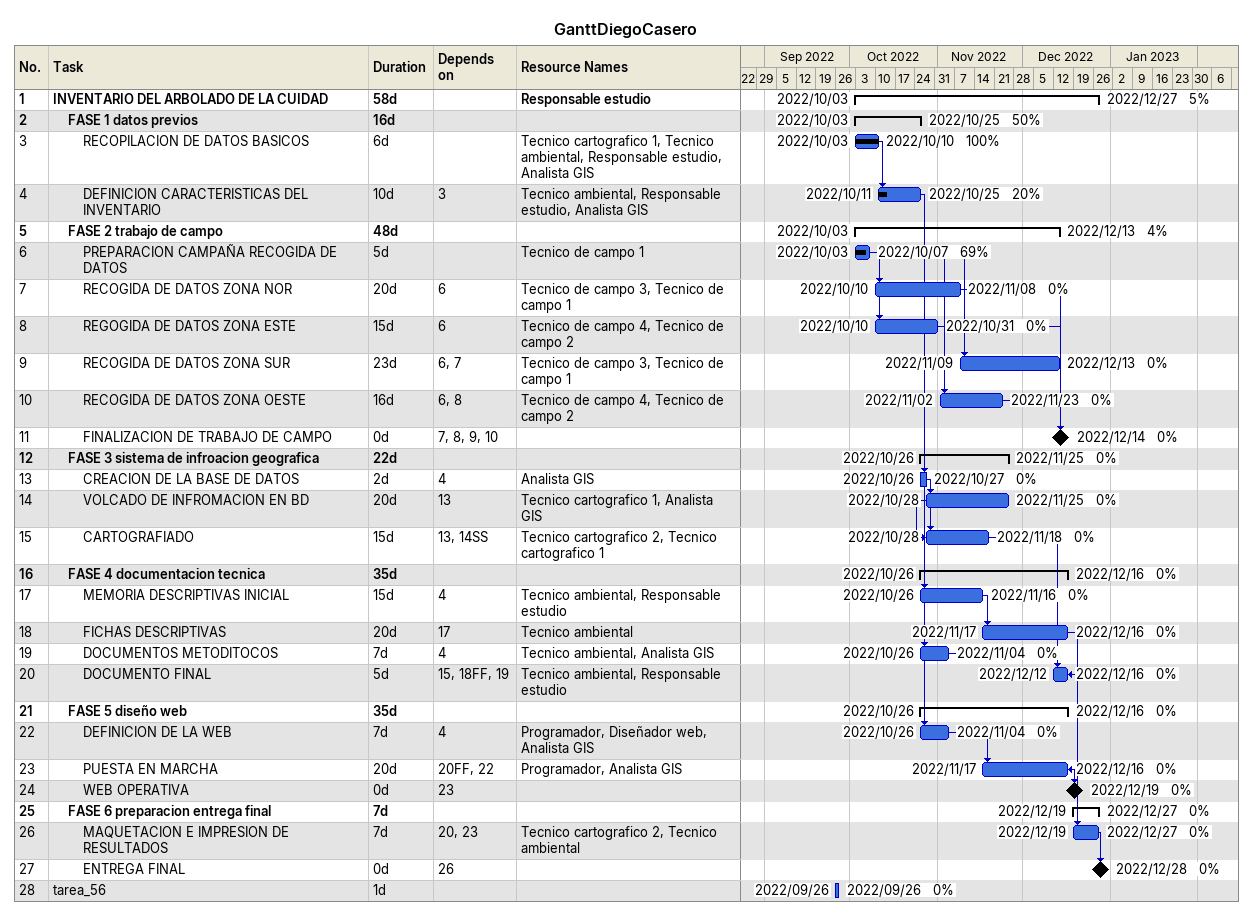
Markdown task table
GanttDiegoCasero

| ID | Level | Task | Duration | Start | Finish | Predecessors | Resources | % complete |
|---|---|---|---|---|---|---|---|---|
| 1 | 1 | **INVENTARIO DEL ARBOLADO DE LA CUIDAD** | 58d | 2022-10-03 | 2022-12-27 |  | Responsable estudio | 5 |
| 2 | 2 | **FASE 1 datos previos** | 16d | 2022-10-03 | 2022-10-25 |  |  | 50 |
| 3 | 3 | RECOPILACION DE DATOS BASICOS | 6d | 2022-10-03 | 2022-10-10 |  | Tecnico cartografico 1, Tecnico ambiental, Responsable estudio, Analista GIS | 100 |
| 4 | 3 | DEFINICION CARACTERISTICAS DEL INVENTARIO | 10d | 2022-10-11 | 2022-10-25 | 3 | Tecnico ambiental, Responsable estudio, Analista GIS | 20 |
| 5 | 2 | **FASE 2 trabajo de campo** | 48d | 2022-10-03 | 2022-12-13 |  |  | 4 |
| 6 | 3 | PREPARACION CAMPAÑA RECOGIDA DE DATOS | 5d | 2022-10-03 | 2022-10-07 |  | Tecnico de campo 1 | 69 |
| 7 | 3 | RECOGIDA DE DATOS ZONA NOR | 20d | 2022-10-10 | 2022-11-08 | 6 | Tecnico de campo 3, Tecnico de campo 1 | 0 |
| 8 | 3 | REGOGIDA DE DATOS ZONA ESTE | 15d | 2022-10-10 | 2022-10-31 | 6 | Tecnico de campo 4, Tecnico de campo 2 | 0 |
| 9 | 3 | RECOGIDA DE DATOS ZONA SUR | 23d | 2022-11-09 | 2022-12-13 | 6, 7 | Tecnico de campo 3, Tecnico de campo 1 | 0 |
| 10 | 3 | RECOGIDA DE DATOS ZONA OESTE | 16d | 2022-11-02 | 2022-11-23 | 6, 8 | Tecnico de campo 4, Tecnico de campo 2 | 0 |
| 11 | 3 | FINALIZACION DE TRABAJO DE CAMPO | 0d | 2022-12-14 | 2022-12-14 | 7, 8, 9, 10 |  | 0 |
| 12 | 2 | **FASE 3 sistema de infroacion geografica** | 22d | 2022-10-26 | 2022-11-25 |  |  | 0 |
| 13 | 3 | CREACION DE LA BASE DE DATOS | 2d | 2022-10-26 | 2022-10-27 | 4 | Analista GIS | 0 |
| 14 | 3 | VOLCADO DE INFROMACION EN BD | 20d | 2022-10-28 | 2022-11-25 | 13 | Tecnico cartografico 1, Analista GIS | 0 |
| 15 | 3 | CARTOGRAFIADO | 15d | 2022-10-28 | 2022-11-18 | 13, 14SS | Tecnico cartografico 2, Tecnico cartografico 1 | 0 |
| 16 | 2 | **FASE 4 documentacion tecnica** | 35d | 2022-10-26 | 2022-12-16 |  |  | 0 |
| 17 | 3 | MEMORIA DESCRIPTIVAS INICIAL | 15d | 2022-10-26 | 2022-11-16 | 4 | Tecnico ambiental, Responsable estudio | 0 |
| 18 | 3 | FICHAS DESCRIPTIVAS | 20d | 2022-11-17 | 2022-12-16 | 17 | Tecnico ambiental | 0 |
| 19 | 3 | DOCUMENTOS METODITOCOS | 7d | 2022-10-26 | 2022-11-04 | 4 | Tecnico ambiental, Analista GIS | 0 |
| 20 | 3 | DOCUMENTO FINAL | 5d | 2022-12-12 | 2022-12-16 | 15, 18FF, 19 | Tecnico ambiental, Responsable estudio | 0 |
| 21 | 2 | **FASE 5 diseño web** | 35d | 2022-10-26 | 2022-12-16 |  |  | 0 |
| 22 | 3 | DEFINICION DE LA WEB | 7d | 2022-10-26 | 2022-11-04 | 4 | Programador, Diseñador web, Analista GIS | 0 |
| 23 | 3 | PUESTA EN MARCHA | 20d | 2022-11-17 | 2022-12-16 | 20FF, 22 | Programador, Analista GIS | 0 |
| 24 | 3 | WEB OPERATIVA | 0d | 2022-12-19 | 2022-12-19 | 23 |  | 0 |
| 25 | 2 | **FASE 6 preparacion entrega final** | 7d | 2022-12-19 | 2022-12-27 |  |  | 0 |
| 26 | 3 | MAQUETACION E IMPRESION DE RESULTADOS | 7d | 2022-12-19 | 2022-12-27 | 20, 23 | Tecnico cartografico 2, Tecnico ambiental | 0 |
| 27 | 3 | ENTREGA FINAL | 0d | 2022-12-28 | 2022-12-28 | 26 |  | 0 |
| 28 | 1 | tarea_56 | 1d | 2022-09-26 | 2022-09-26 |  |  | 0 |
